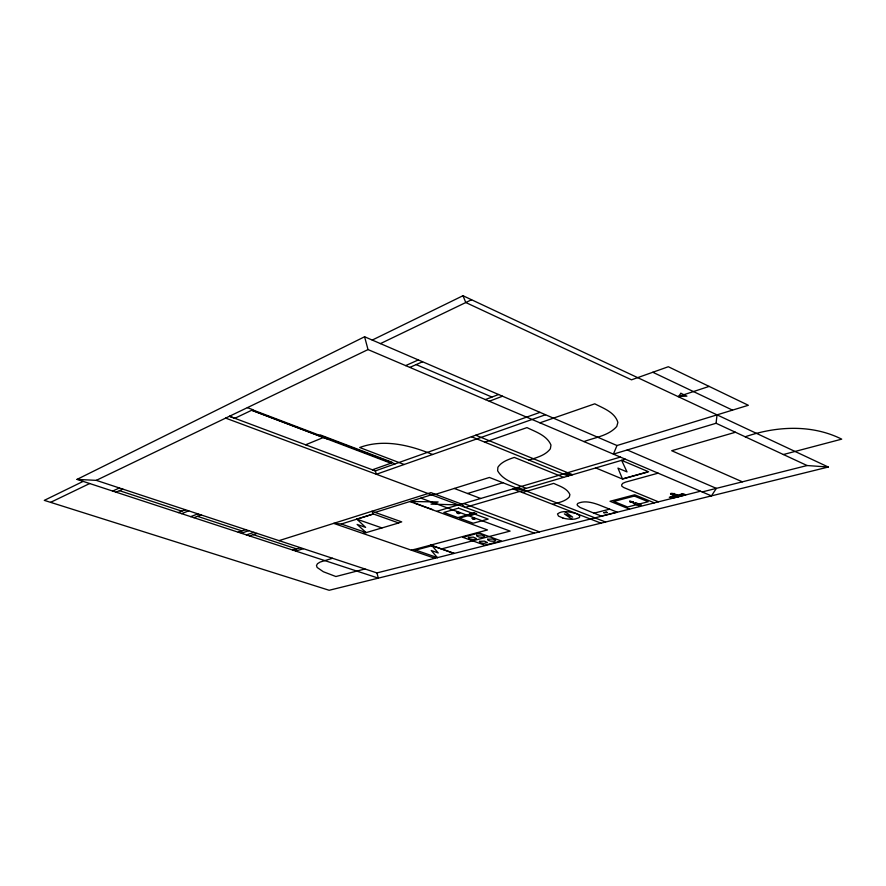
<?xml version="1.0" encoding="UTF-8"?>
<svg xmlns="http://www.w3.org/2000/svg" width="886" height="886" viewBox="0 0 886 886"><rect width="100%" height="100%" fill="white"/><g stroke="black" fill="none" stroke-linecap="round" stroke-linejoin="round"><path stroke-width="1.33" d="M372.253 340.069L462.979 295.725L465.792 302.525L631.508 379.828L668.321 366.738L748.327 405.279L616.988 445.536L613.4 454.119L716.076 423.264L717.04 414.87M77.038 479.381L96.275 480.356L376.927 572.921L378.333 578.137L77.038 479.381L364.589 336.769L616.988 445.536M83.14 481.386L44.3 500.368L329.16 590.275L828.277 467.033L462.979 295.725M50.58 502.351L89.685 483.534M96.275 480.356L368.022 349.582L711.436 495.883L716.364 488.374L627.244 449.966M380.448 343.602L471.573 299.745M234.834 418.292L252.864 409.709L247.382 407.638M112.655 491.054L119.4 487.987M116.088 492.184L122.855 489.127M405.644 365.619L418.336 359.926M409.841 367.402L422.567 361.754M319.625 435.314L320.433 434.982L392.177 462.304L391.335 462.603L252.554 409.853M305.637 444.794L323.335 437.529M328.363 438.703L327.565 439.035L251.79 410.218M178.307 512.573L185.462 509.771M181.564 513.647L188.74 510.857M485.384 399.586L498.574 394.514M489.293 401.247L502.506 396.208M190.689 516.638L197.921 513.88M193.912 517.69L201.166 514.954M372.43 469.79L392.21 462.758L395.112 463.876M539.995 412.367L375.365 470.898L229.43 416.276L234.845 418.281M545.532 414.748L376.306 474.287L375.365 470.898L372.485 469.801M539.939 422.821L594.772 403.817C603.377 408.313 614.873 412.234 617.885 422.423L616.756 426.476C608.505 435.868 595.071 437.396 583.974 441.582M484.875 442.18L526.971 427.606C535.709 431.892 546.884 435.414 550.981 445.038L550.35 448.803C545.289 455.526 536.573 457.575 528.975 460.111M238.234 532.22L245.743 529.651M241.335 533.228L248.855 530.681M246.374 534.889L253.928 532.353M249.453 535.897L257.029 533.383M678.133 396.618L709.143 386.396M279.035 540.637L430.95 492.627L461.695 504.112L465.106 507.412L524.135 490.146M375.077 512.407L434.339 493.89M435.513 494.333L489.415 477.454L516.25 487.942M341.276 524.014L373.383 513.98L398.711 522.973L366.139 532.619L341.276 524.014L333.657 523.371L434.871 558.291M366.173 532.608L357.124 524.434L365.619 527.391L356.87 519.141L373.383 513.98L371.91 511.277L401.712 521.887L398.423 522.873M467.553 493.502L502.916 482.726M292.701 550.062L300.498 547.714M295.658 551.037L303.477 548.7M436.909 511.255L458.35 504.898L431.028 504.134L438.127 501.963L410.196 501.465M362.795 533.427L365.863 532.519M458.671 505.009L620.355 457.087M625.383 459.225L522.386 489.46L513.083 488.884L600.985 523.161M522.363 492.494L553.706 483.379C559.509 486.148 567.062 488.208 569.897 494.532L569.366 496.913C565.124 501.609 558.435 502.561 552.665 504.311M735.435 432.257L671.699 450.719L742.368 481.829M745.192 436.787C776.236 426.133 811.709 424.128 841.7 439.146L783.39 454.529M332.516 558.28L320.167 562.045L317.476 563.717L316.479 565.523L317.133 567.461L323.324 571.725L335.894 576.531L364.977 568.989M623.412 478.628L647.168 472.016M622.526 479.06L648.63 471.795L621.629 460.332L627.011 471.917L617.963 468.118L622.526 479.06L595.746 467.93M658.11 473.168L625.527 482.128L622.714 483.368L621.651 484.852L621.828 486.148L623.7 487.533L658.398 501.819M411.403 550.195L413.972 549.508L437.474 557.637M414.072 549.541L487.488 529.95L409.963 501.542M415.634 550.084L432.091 545.721M441.339 548.966L510.103 531.102L420.883 498.12M594.008 513.171L601.439 516.095L617.132 512.13L598.87 504.865C592.291 502.484 584.516 500.335 577.849 503.403L577.096 504.444L577.484 505.518L580.12 507.49L594.008 513.171L609.657 509.162M674.778 495.307L675.963 495.008M675.575 495.639L669.318 497.234L671.887 498.297L685.72 494.809L683.15 493.724L676.76 495.34M376.927 572.921L700.483 491.221M702.177 491.94L807.102 465.538L828.277 467.033M563.219 474.021L572.611 474.719L475.738 435.214M562.931 518.055L558.468 516.062L557.493 513.946C562.422 509.959 569.986 511.997 575.634 513.404M119.455 490.656L181.874 511.178M197.523 516.328L241.967 530.935M253.23 534.646L296.577 548.899M356.825 519.163L381.955 527.934M454.241 553.407L430.541 545.1L454.02 553.407M414.925 503.104L432.634 509.594M225.642 418.103L534.402 533.162M463.71 503.514L539.463 531.877M251.679 410.273L390.859 463.201M454.274 488.452L480.688 498.486M404.149 464.497L359.694 447.519C383.594 438.648 409.853 445.115 432.567 454.496M517.535 487.566L605.581 522.02M526.085 488.374C516.095 483.878 503.414 480.943 497.633 470.809L497.888 467.254C501.576 461.706 508.287 459.524 514.29 457.409L563.596 477.366M629.569 509.129L610.044 501.277L634.697 494.798L654.366 502.86M471.463 436.732L568.159 476.026M670.702 496.88L673.271 497.954M679.34 496.415C673.382 491.652 663.581 493.015 678.155 496.714M681.644 494.1L684.258 495.174M416.165 364.589L491.94 397.061M716.076 423.264L807.102 465.538M652.805 372.253L732.512 410.129M576.476 513.725L578.691 514.976A11.263 3.588 6.2 0 1 579.067 517.723L575.114 519.041A11.164 3.555 6.2 0 1 562.964 518.055M572.234 519.351L564.382 513.913L572.677 517.125L564.792 511.632M437.385 557.604L431.216 550.505L438.238 552.942L431.969 545.676M364.589 336.769L368.022 349.582M468.395 537.414L469.491 538.766L472.803 539.496L475.782 539.308L476.402 538.566L473.434 537.149L468.395 537.414M476.613 535.244L476.956 536.218L479.459 537.126L483.534 537.281L484.675 536.407L481.707 534.978L476.613 535.244M479.437 541.379L480.5 542.719L483.789 543.45L487.4 542.531L484.465 541.136L479.437 541.379M670.791 494.089L674.357 493.546L670.791 494.089M487.688 539.253L488.02 540.227L490.49 541.113L494.565 541.28L495.717 540.405L492.782 538.998L487.688 539.253M459.546 513.105L457.42 512.939L459.546 513.105M456.799 512.529C458.771 515.53 462.403 511.576 456.799 512.529M474.508 518.631L472.382 518.465L474.508 518.631M475.306 518.698C471.297 520.591 471.075 516.062 475.306 518.698M680.88 393.306L678.654 396.452L686.905 396.142L680.88 393.306M629.647 501.243L630.201 502.251L633.446 501.93L629.647 501.243M630.389 501.465L632.56 501.864L630.389 501.465M682.563 494.864L682.563 494.864M672.053 497.356L672.873 497.345L672.053 497.356M458.571 508.132L443.82 512.462L457.852 517.612L472.703 513.382L458.571 508.132M474.099 512.784L469.425 514.113L471.95 515.054L476.635 513.725L474.099 512.784M474.22 513.924L459.358 518.144L473.19 523.227L488.153 519.096L474.22 513.924M479.171 532.929L462.769 537.281L484.753 545.178L501.31 540.981L479.171 532.929M634.354 496.06L613.799 501.443L627.554 506.991L648.198 501.731L634.354 496.06M635.605 502.672L633.125 503.303L638.983 505.685L641.464 505.053L635.605 502.672M606.135 512.086L603.643 512.728L607.386 512.584L606.135 512.086"/></g></svg>
